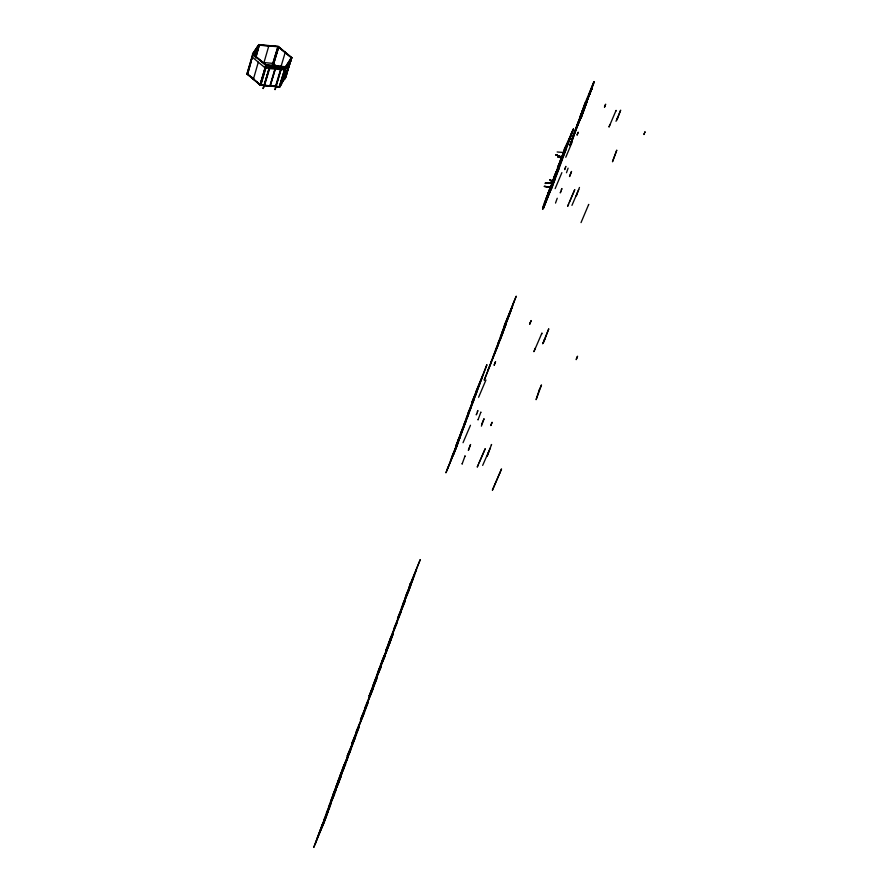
<?xml version="1.0" encoding="UTF-8"?>
<svg xmlns="http://www.w3.org/2000/svg" width="892" height="892" viewBox="0 0 892 892"><rect width="100%" height="100%" fill="white"/><g stroke="black" fill="none" stroke-linecap="round" stroke-linejoin="round"><path stroke-width="1.34" d="M556.519 173.695L549.784 189.784L552.917 182.28L550.096 179.638L552.995 181.946L551.167 187.209L544.265 186.383L551.022 187.409M544.343 186.372L551.167 187.209M557.165 151.975L563.9 152.554M562.361 157.405L555.883 154.784L562.361 157.405L558.046 157.248L561.782 157.159M570.166 136.699L558.86 165.21L565.684 149.22L562.016 157.694L558.046 157.248M545.38 183.496L553.185 182.381L545.28 183.061M553.185 182.381L545.257 183.25M562.072 157.717L563.822 152.956M549.617 179.861L552.538 182.013L552.025 182.369M550.096 179.638L552.995 182.135M283.901 76.366L281.538 84.261L279.988 86.702L260.419 84.941L246.95 73.757L253.105 54.066M252.748 54.033L247.039 74.025L247.954 74.003L246.95 73.757M247.976 72.798L250.975 62.295M251.722 59.664L252.849 55.728M248.21 74.259L247.63 74.493L251.343 77.247M254.856 56.452L256.606 50.365M255 56.62L256.896 50.275M255.201 56.921L258.836 44.6L278.349 46.495L291.829 57.623L285.273 77.548M255.625 56.675L259.093 44.622M255.614 57.088L258.836 44.6L252.581 53.888L266.273 65.506M255.58 58.013L259.327 44.934L256.049 56.965M253.384 79.232L258.301 62.172M254.064 79.198C254.499 80.815 253.15 77.637 251.421 76.968M256.974 82.031L256.929 81.964M268.916 45.581L263.976 62.552L273.119 63.41M247.073 73.913L260.096 85.041L265.928 65.049L260.085 84.651M279.664 86.803L260.52 85.208L266.351 65.216M278.951 86.881L260.843 85.264L266.596 65.529M263.196 88.498L270.075 65.595L263.196 88.498L269.351 67.536M264.467 85.621L269.886 67.77M272.339 64.949L277.791 46.975M272.428 65.205L278.103 46.473M272.361 66.543L278.349 46.495L258.68 45.001M272.584 66.722L278.661 47.098L272.907 66.621M272.684 66.443L278.527 46.629M269.93 85.855L275.126 68.26M270.109 86.123L275.561 68.305M275.494 68.104L270.287 85.699M281.013 66.566L285.284 52.215M274.881 89.546L281.348 68.394L275.215 89.568M252.581 53.888L266.262 64.949L285.485 66.744L279.296 86.892L285.172 67.268M285.485 66.744L285.752 67.324L266.017 65.473L252.503 54.178L258.713 44.868M264.5 85.376L279.954 86.814L285.908 66.911M285.931 67.045L279.631 86.914L281.08 84.205M281.259 83.815L283.199 75.965M281.415 82.477L282.92 77.448M283.299 79.867L285.139 77.916L281.538 82.722M285.563 72.954L284.069 79.466L285.864 71.828M284.648 77.872L285.228 77.637M285.039 77.113L284.459 77.348L287.893 68.093M288.673 65.495L291.026 57.679L291.829 57.623L285.407 67.034L291.327 57.579L284.526 79.522L291.572 58.181M285.696 77.716L291.651 57.489M644.236 133.51L643.924 134.525L645.05 131.693L644.738 132.707M616.004 121.301L617.487 117.867L616.617 120.342M494.804 484.367L495.06 483.598M588.53 204.948L588.709 204.402L581.027 222.61M542.882 343.108L542.659 343.777L544.555 339.339L543.373 342.695L543.607 342.16M541.522 334.333L541.968 333.017L533.907 351.682L535.211 348.248L534.977 348.939M609.849 124.858L608.98 127.077L616.082 110.374L615.77 111.299M482.661 465.412L490.265 448.085M577.336 192.862L576.288 195.872L579.466 187.465M488.671 451.798L487.132 456.213L491.57 444.472L491.325 445.03M571.95 205.383L578.741 189.55M568.55 204.179L567.658 206.32L574.771 189.606L569.274 202.484M478.268 464.665L477.242 467.107L485.237 448.676L479.082 462.803M561.625 157.516L562.283 157.371M562.027 157.594L555.883 154.784M569.475 176.304L571.538 171.431L569.698 176.549M481.758 424.046L484.055 418.694L481.401 426.142M470.474 425.261L463.037 442.7M577.458 134.023L577.035 135.183L578.228 132.194L577.804 133.354M578.016 122.438L570.01 145.552L578.016 122.438L589.59 93.771M585.442 103.416L580.201 117.733L585.475 102.101L593.905 81.874L588.542 96.637M565.773 157.26L572.408 141.449M585.553 103.16L579.967 117.164M492.897 357.068L516.223 296.166L504.259 325.758L511.785 307.55M504.783 324.61L505.028 323.952M573.3 137.658L575.418 130.633M578.763 122.617L581.205 115.96M589.445 93.448L592.043 86.368M318.243 835.168L313.772 847.4L326.494 816.292L317.942 835.982M318.734 833.842L336.206 789.699M323.629 820.473L340.967 776.676L332.738 795.553M328.446 807.282L332.995 794.973M356.064 731.83L368.173 702.194L364.226 712.998M364.783 707.992L376.758 678.667L372.666 689.772M389.637 640.088L405.135 600.985L393.595 629.273M401.367 608.032L416.542 569.743M405.18 597.595L420.255 559.585L408.949 587.304M491.47 361.728L484.2 380.215L500.813 338.336M593.905 81.874L580.971 118.48L583.39 110.641M315.556 843.308L319.113 833.228M332.705 796.444L333.14 795.263M340.722 774.546L341.123 773.442M378.375 671.241L387.15 650.235M390.161 639.029L388.366 643.533M406.507 594.239L406.863 593.269M409.863 585.174L410.788 582.654L409.874 584.784M478.591 397.274L485.95 380.003M589.043 95.344L591.34 89.178M321.287 827.999L322.235 825.379M381.486 663.347L383.582 657.627M555.147 188.625L561.882 172.624M591.541 89.256L589.3 94.73M323.64 822.602L324.599 819.993M405.079 599.379L406.562 595.343M498.695 343.353L487.768 370.492M510.458 311.185L514.138 301.117M339.618 779.575L342.015 773.018L335.615 787.714M387.184 649.108L390.83 639.118M500.345 339.462L509.276 315.021M572.084 138.617L584.149 109.961L586.88 101.186M583.368 109.125L592.132 88.118L577.737 123.676M326.015 817.183L326.963 814.574M389.258 644.303L392.658 634.981M408.826 590.649L410.298 586.624M512.565 306.525L500.379 336.63M331.389 802.9L321.767 826.683M350.478 750.507L354.849 738.676L342.539 768.793L350.734 749.927M355.295 737.45L359.342 726.356L347.1 756.304L355.551 736.759M363.791 714.191L351.615 743.984L364.471 712.329M372.499 690.352L360.446 719.833L372.923 689.193M389.592 643.533L393.283 633.432L381.564 662.143L389.637 643.411M397.286 622.471L385.623 651.048L401.233 611.667M408.982 590.437L397.509 618.58L412.795 580.023M458.945 440.079L464.453 425.149M475.135 396.126L480.331 382.032M453.582 454.708L486.921 364.672L471.701 402.961L475.202 394.665M565.115 148.284L564.547 148.507L573.556 129.162L551.423 189.171M458.544 441.763L445.911 472.838L458.443 441.651M579.912 117.32L585.531 101.989M575.998 128.426L584.594 104.966M551.1 188.725L543.44 208.271L542.615 207.791L546.283 197.924L547.22 198.035M547.287 197.857L546.473 197.377L550.554 187.71M550.632 187.443L553.809 177.586L554.857 177.352L554.099 176.794L554.356 177.363M553.988 177.062L557.946 167.685M558.459 167.596L557.656 167.138L561.559 157.906M561.637 157.672L564.658 148.239M542.526 209.04L555.404 178.422L554.735 178.835M544.889 202.662L545.491 202.74M543.016 208.104L565.26 147.927M546.25 199.674L543.908 205.996L554.055 180.474M551.802 184.666L559.195 164.674M550.108 189.918L553.876 179.705M561.246 159.746L564.837 150.012M543.44 208.271L547.353 197.678M450.427 460.618L456.57 445.175M458.477 439.265L455.857 445.9L459.391 437.526M549.963 191.457L557.31 171.476M564.536 151.896L568.226 141.884M568.46 141.337L571.984 131.782M455.11 449.144L460.629 434.181M471.355 405.102L476.562 390.975M550.81 189.472L573.088 129.117M560.343 160.081L560.522 160.694L573.556 129.162M557.478 167.651L570.033 138.706L569.397 139.096M553.809 177.586L566.364 148.652M557.31 169.77L564.123 153.424M584.26 105.412L585.018 103.595M553.62 179.76L560.466 163.359M594.306 82.031L582.576 111.701M546.283 197.924L559.15 168.254L558.492 168.666M547.554 194.612L562.306 158.308M579.8 117.577L592.132 88.118M554.099 180.563L544.354 203.097L545.402 202.986M587.293 101.354L575.24 131.291M573.422 134.96L574.192 133.12M574.615 131.971L580.514 117.844M542.96 209.219L552.572 185.804M569.598 145.385L573.411 137.39L570.01 145.552M565.428 167.428L565.874 166.358L564.636 169.603L565.093 168.532M568.104 168.175L566.476 172.747M557.232 198.258L555.526 203.075M475.559 392.502L483.063 374.707M561.336 189.907L561.915 188.535L560.265 192.895L560.845 191.524M471.924 402.37L481.825 378.498M472.537 401.902L458.332 439.622L465.958 421.57M503.411 328.724L511.216 310.249M467.865 413.353L476.64 392.58M501.895 332.504L510.079 313.125M466.338 417.913L473.931 399.95M497.825 343.621L506.121 323.963L501.226 337.221M463.751 424.927L471.355 406.93M495.383 350.277L502.809 332.705M460.963 432.464L468.59 414.445M491.135 361.594L497.714 346.04M451.553 457.54L460.462 436.489M447.059 469.716L456.894 446.245M477.398 411.725L477.9 410.554L476.261 414.858L476.763 413.687M480.665 412.583L480.899 412.037L478.012 419.931L478.246 419.385M464.877 456.347L465.111 455.79L462.067 464.13L462.301 463.572M406.217 594.786L414.624 575.028M402.85 603.984L410.833 585.375M369.299 695.66L377.416 676.872M339.696 776.542L347.913 757.665M339.529 777.11L347.49 758.824M335.782 787.246L343.743 768.96M331.59 798.797L339.573 780.5M330.91 800.559L339.138 781.682M326.338 813.047L334.578 794.159M321.421 826.494L329.672 807.606M319.682 831.232L327.944 812.344M317.251 838.302L324.565 821.577M282.351 78.808L288.194 69.587M281.593 82.532L284.726 77.593M286.142 75.329L286.756 74.359M279.53 86.658L285.15 77.214M282.452 82.175L283.634 80.302M284.548 74.069L283.177 76.377L286.332 71.694M283.21 76.177L285.897 71.951M284.905 70.29L290.747 61.102M259.182 44.879L253.083 53.944L247.597 74.114M259.003 44.901L252.67 54.323M251.7 57.155L257.788 48.09M260.096 85.041L266.262 64.949L285.841 67.034M291.572 57.768L278.025 46.752M281.08 68.706L269.607 67.558M265.537 68.037L269.429 68.394M280.868 69.453L284.749 69.81M269.473 68.573L280.802 69.632M278.271 46.774L259.104 45.169M586.769 101.454L583.624 110.062M584.684 105.702L582.621 111.288M584.227 105.947L581.227 114.131M580.67 118L572.597 138.505M574.939 130.868L575.708 131.068M563.365 152.978L563.287 153.201M562.674 154.885L562.484 155.375M291.673 58.025L278.192 46.73M554.166 180.206L550.364 190.475M552.561 182.269L552.36 182.76M285.797 77.559L282.976 75.396M551.713 184.544L551.524 185.045M547.944 194.79L547.755 195.248M545.848 200.41L545.659 200.923M545.369 203.041L544.878 203.03M544.12 205.104L543.919 205.617M556.106 154.896L562.328 157.616M273.532 63.577L277.367 66.766M282.887 75.664L284.949 77.392M251.945 56.854L265.102 67.859M247.374 73.924L256.684 81.785M257.231 82.209L260.52 85.208M284.57 68.695L266.184 66.945M280.79 68.784L275.55 86.357M269.841 65.83L269.429 67.246M264.155 85.242L260.921 84.952M281.526 66.666L281.203 68.349L281.526 66.666M281.85 66.699L281.526 68.372L281.85 66.699M576.633 358.205L576.199 359.643L577.559 356.198L576.633 358.205M616.729 150.302L612.525 161.63L616.729 150.302M539.303 389.837L536.092 399.683L541.5 384.931L539.303 389.837M499.687 473.262L492.373 490.254L501.538 468.924L499.687 473.262M545.547 336.808L544.298 340.51L548.781 328.791L545.547 336.808M617.944 116.874L617.074 119.495L620.654 110.162L617.944 116.874M604.899 105.992L604.464 107.241L605.657 104.186L604.899 105.992M530.305 322.536L529.692 324.309L531.153 320.562L530.305 322.536M491.827 422.797L490.845 425.584L492.061 422.25L491.827 422.797M469.928 446.022L468.367 450.382L470.575 444.517L469.928 446.022M494.714 363.657L494.112 365.307L495.573 361.65L494.714 363.657M578.529 122.338L570.122 145.285L578.529 122.338M337.444 782.708L333.207 794.27L345.661 763.831L337.444 782.708M342.082 770.03L337.901 781.448L350.277 751.164L342.082 770.03M372.867 685.915L369.054 696.306L380.973 667.138L372.867 685.915M377.037 674.508L373.28 684.777L385.132 655.754L377.037 674.508M381.152 663.258L377.45 673.393L389.235 644.515L381.152 663.258M563.867 150.391L564.09 151.038L563.867 150.391M556.664 169.859L556.887 170.517L556.664 169.859M555.002 174.33L555.237 174.999L555.002 174.33M555.839 172.089L556.062 172.747L555.839 172.089M552.973 179.827L553.207 180.485L552.973 179.827M549.227 189.951L549.461 190.62L549.227 189.951M548.379 192.259L548.602 192.928L548.379 192.259"/></g></svg>
